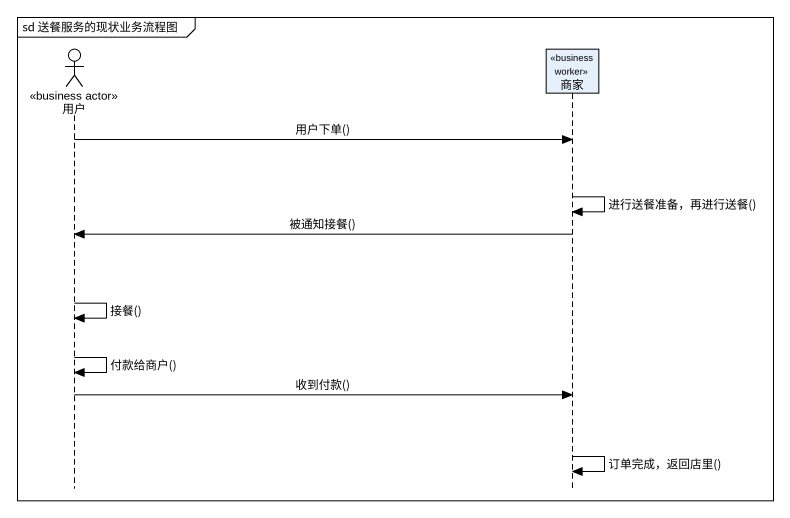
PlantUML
@startuml
mainframe sd 送餐服务的现状业务流程图
hide footbox
actor 用户 <<business actor>>
participant 商家 <<business worker>>

用户 -> 商家 : 用户下单()
商家 -> 商家 : 进行送餐准备，再进行送餐()
商家 -> 用户 : 被通知接餐()
用户 -> 用户 : 接餐()
用户 -> 用户 : 付款给商户()
用户 -> 商家 : 收到付款()
商家 -> 商家 : 订单完成，返回店里()
@enduml
